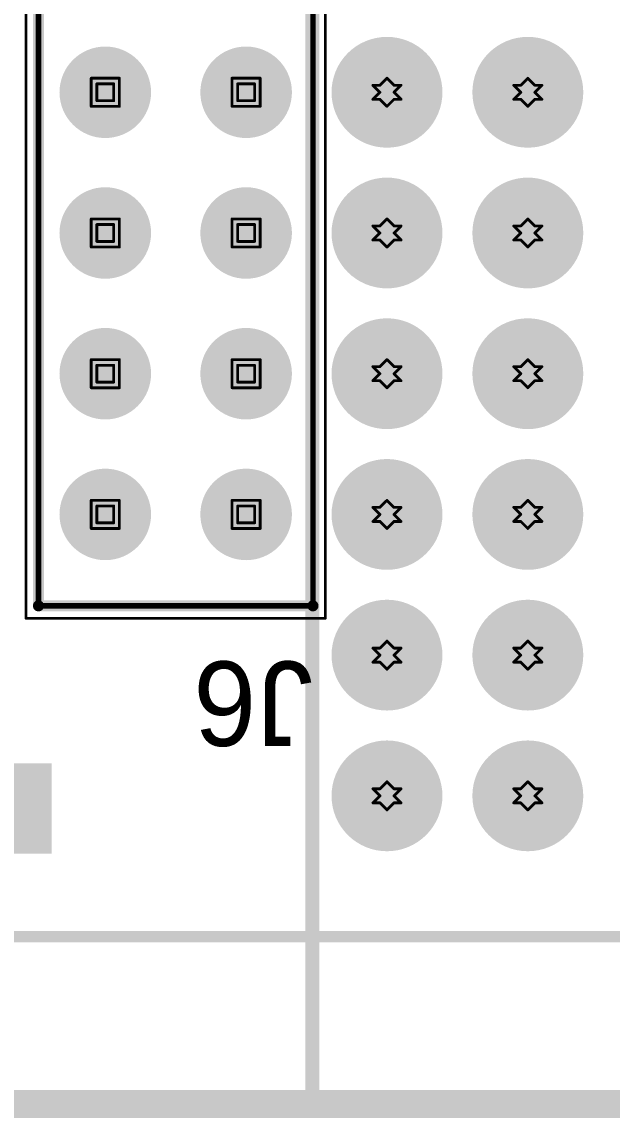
# Model space of a CAD drawing. Header units: millimetres. Extents: x 3.26 to 13.14, y 5.38 to 10.83.
# Drawn here: x 7.741 to 8.16, y 5.99 to 6.769 of the extents above; entities that cross this region are included whole.
import ezdxf

# ---------------------------------------------------------------- set-up
doc = ezdxf.new("R2010")
doc.units = ezdxf.units.MM
doc.header["$MEASUREMENT"] = 0
for name, color, linetype in [('BottomLayer', 5, 'Continuous'), ('BottomSolder', 6, 'Continuous'), ('DrillDrawing', 1, 'Continuous'), ('KeepOutLayer', 6, 'Continuous'), ('Mechanical1', 6, 'Continuous'), ('Mechanical13', 56, 'Continuous'), ('Mechanical15', 56, 'Continuous'), ('MultiLayer', 9, 'Continuous'), ('PadHoleLayer', 156, 'Continuous'), ('TopLayer', 1, 'Continuous'), ('TopOverlay', 2, 'Continuous'), ('TopPaste', 8, 'Continuous'), ('TopSolder', 216, 'Continuous'), ('ViaHoleLayer', 16, 'Continuous')]:
    doc.layers.add(name, color=color, linetype=linetype)

# ---------------------------------------------------------------- blocks, each defined once
blk = doc.blocks.new('SMTC_SSQ_126_22_X_D_47')
at = {"layer": 'BottomLayer', "const_width": 0.03051}
for points in [[(2.18474, 0, 1), (2.21526, 0, 1)], [(2.28474, 0, 1), (2.31526, 0, 1)], [(2.38474, 0, 1), (2.41526, 0, 1)], [(2.48474, 0, 1), (2.51526, 0, 1)], [(2.18474, -0.1, 1), (2.21526, -0.1, 1)], [(2.28474, -0.1, 1), (2.31526, -0.1, 1)], [(2.38474, -0.1, 1), (2.41526, -0.1, 1)], [(2.48474, -0.1, 1), (2.51526, -0.1, 1)]]:
    blk.add_lwpolyline(points, format="xyb", close=True, dxfattribs=at)
at = {"layer": 'BottomSolder', "const_width": 0.03251}
for points in [[(2.18374, 0, 1), (2.21626, 0, 1)], [(2.28374, 0, 1), (2.31626, 0, 1)], [(2.38374, 0, 1), (2.41626, 0, 1)], [(2.48374, 0, 1), (2.51626, 0, 1)], [(2.18374, -0.1, 1), (2.21626, -0.1, 1)], [(2.28374, -0.1, 1), (2.31626, -0.1, 1)], [(2.38374, -0.1, 1), (2.41626, -0.1, 1)], [(2.48374, -0.1, 1), (2.51626, -0.1, 1)]]:
    blk.add_lwpolyline(points, format="xyb", close=True, dxfattribs=at)
at = {"layer": 'Mechanical13', "const_width": 0.00394}
for points in [[(2.56496, 0.04744), (-0.06496, 0.04744)], [(2.56496, -0.14744), (2.56496, 0.04744)], [(2.56496, -0.14744), (-0.06496, -0.14744)]]:
    blk.add_lwpolyline(points, dxfattribs=at)
at = {"layer": 'Mechanical13', "const_width": 0.00197}
for points in [[(2.56398, 0.04744, 1), (2.56594, 0.04744, 1)], [(2.56398, 0.04744, 1), (2.56594, 0.04744, 1)], [(2.56398, -0.14744, 1), (2.56594, -0.14744, 1)], [(2.56398, -0.14744, 1), (2.56594, -0.14744, 1)]]:
    blk.add_lwpolyline(points, format="xyb", close=True, dxfattribs=at)
at = {"layer": 'Mechanical15', "const_width": 0.00197}
for points in [[(2.57382, 0.0563), (-0.07382, 0.0563)], [(2.57382, -0.1563), (2.57382, 0.0563)], [(2.57382, -0.1563), (-0.07382, -0.1563)]]:
    blk.add_lwpolyline(points, dxfattribs=at)
at = {"layer": 'Mechanical15', "const_width": 0.000984}
for points in [[(2.57333, 0.0563, 1), (2.57431, 0.0563, 1)], [(2.57333, 0.0563, 1), (2.57431, 0.0563, 1)], [(2.57333, -0.1563, 1), (2.57431, -0.1563, 1)], [(2.57333, -0.1563, 1), (2.57431, -0.1563, 1)]]:
    blk.add_lwpolyline(points, format="xyb", close=True, dxfattribs=at)
at = {"layer": 'MultiLayer', "const_width": 0.03051}
for points in [[(2.18474, 0, 1), (2.21526, 0, 1)], [(2.28474, 0, 1), (2.31526, 0, 1)], [(2.38474, 0, 1), (2.41526, 0, 1)], [(2.48474, 0, 1), (2.51526, 0, 1)], [(2.18474, -0.1, 1), (2.21526, -0.1, 1)], [(2.28474, -0.1, 1), (2.31526, -0.1, 1)], [(2.38474, -0.1, 1), (2.41526, -0.1, 1)], [(2.48474, -0.1, 1), (2.51526, -0.1, 1)]]:
    blk.add_lwpolyline(points, format="xyb", close=True, dxfattribs=at)
at = {"layer": 'PadHoleLayer', "const_width": 0.02008}
for points in [[(2.18996, 0, 1), (2.21004, 0, 1)], [(2.28996, 0, 1), (2.31004, 0, 1)], [(2.38996, 0, 1), (2.41004, 0, 1)], [(2.48996, 0, 1), (2.51004, 0, 1)], [(2.18996, -0.1, 1), (2.21004, -0.1, 1)], [(2.28996, -0.1, 1), (2.31004, -0.1, 1)], [(2.38996, -0.1, 1), (2.41004, -0.1, 1)], [(2.48996, -0.1, 1), (2.51004, -0.1, 1)]]:
    blk.add_lwpolyline(points, format="xyb", close=True, dxfattribs=at)
at = {"layer": 'TopLayer', "const_width": 0.03051}
for points in [[(2.18474, 0, 1), (2.21526, 0, 1)], [(2.28474, 0, 1), (2.31526, 0, 1)], [(2.38474, 0, 1), (2.41526, 0, 1)], [(2.48474, 0, 1), (2.51526, 0, 1)], [(2.18474, -0.1, 1), (2.21526, -0.1, 1)], [(2.28474, -0.1, 1), (2.31526, -0.1, 1)], [(2.38474, -0.1, 1), (2.41526, -0.1, 1)], [(2.48474, -0.1, 1), (2.51526, -0.1, 1)]]:
    blk.add_lwpolyline(points, format="xyb", close=True, dxfattribs=at)
at = {"layer": 'TopOverlay', "const_width": 0.00787}
for points in [[(2.56496, 0.04744), (-0.06496, 0.04744)], [(2.56496, -0.14744), (2.56496, 0.04744)], [(2.56496, -0.14744), (-0.06496, -0.14744)]]:
    blk.add_lwpolyline(points, dxfattribs=at)
at = {"layer": 'TopOverlay', "const_width": 0.00394}
for points in [[(2.56299, 0.04744, 1), (2.56693, 0.04744, 1)], [(2.56299, 0.04744, 1), (2.56693, 0.04744, 1)], [(2.56299, -0.14744, 1), (2.56693, -0.14744, 1)], [(2.56299, -0.14744, 1), (2.56693, -0.14744, 1)]]:
    blk.add_lwpolyline(points, format="xyb", close=True, dxfattribs=at)
at = {"layer": 'TopSolder', "const_width": 0.03251}
for points in [[(2.18374, 0, 1), (2.21626, 0, 1)], [(2.28374, 0, 1), (2.31626, 0, 1)], [(2.38374, 0, 1), (2.41626, 0, 1)], [(2.48374, 0, 1), (2.51626, 0, 1)], [(2.18374, -0.1, 1), (2.21626, -0.1, 1)], [(2.28374, -0.1, 1), (2.31626, -0.1, 1)], [(2.38374, -0.1, 1), (2.41626, -0.1, 1)], [(2.48374, -0.1, 1), (2.51626, -0.1, 1)]]:
    blk.add_lwpolyline(points, format="xyb", close=True, dxfattribs=at)
blk = doc.blocks.new('SMDJ______49')
at = {"layer": 'PadHoleLayer'}
blk.add_lwpolyline([(0.07, 0), (0.07, 0), (0.07, 0), (0.07, 0)], close=True, dxfattribs=at)
at = {"layer": 'TopLayer'}
for points in [[(-0.03, -0.03), (0.03, -0.03), (-0.03, 0.03), (0.03, 0.03)], [(0.04, -0.03), (0.1, -0.03), (0.04, 0.03), (0.1, 0.03)]]:
    blk.add_solid(points, dxfattribs=at)
at = {"layer": 'TopPaste'}
for points in [[(-0.03, -0.03), (0.03, -0.03), (-0.03, 0.03), (0.03, 0.03)], [(0.04, -0.03), (0.1, -0.03), (0.04, 0.03), (0.1, 0.03)]]:
    blk.add_solid(points, dxfattribs=at)
at = {"layer": 'TopSolder'}
for points in [[(-0.032, -0.032), (0.032, -0.032), (-0.032, 0.032), (0.032, 0.032)], [(0.038, -0.032), (0.102, -0.032), (0.038, 0.032), (0.102, 0.032)], [(0.03, -0.025), (0.04, -0.025), (0.03, 0.025), (0.04, 0.025)]]:
    blk.add_solid(points, dxfattribs=at)

msp = doc.modelspace()

# ---------------------------------------------------------------- linework, layer by layer
at = {"layer": 'BottomLayer', "const_width": 0.03937}
for points in [[(7.98032, 6.719, 1), (8.01969, 6.719, 1)], [(8.08032, 6.719, 1), (8.11969, 6.719, 1)], [(7.98032, 6.619, 1), (8.01969, 6.619, 1)], [(8.08032, 6.619, 1), (8.11969, 6.619, 1)], [(7.98032, 6.519, 1), (8.01969, 6.519, 1)], [(8.08032, 6.519, 1), (8.11969, 6.519, 1)], [(7.98032, 6.419, 1), (8.01969, 6.419, 1)], [(8.08032, 6.419, 1), (8.11969, 6.419, 1)], [(7.98032, 6.319, 1), (8.01969, 6.319, 1)], [(8.08032, 6.319, 1), (8.11969, 6.319, 1)], [(7.98032, 6.219, 1), (8.01969, 6.219, 1)], [(8.08032, 6.219, 1), (8.11969, 6.219, 1)]]:
    msp.add_lwpolyline(points, format="xyb", close=True, dxfattribs=at)
at = {"layer": 'BottomSolder', "const_width": 0.03937}
for points in [[(7.98032, 6.719, 1), (8.01969, 6.719, 1)], [(8.08032, 6.719, 1), (8.11969, 6.719, 1)], [(7.98032, 6.619, 1), (8.01969, 6.619, 1)], [(8.08032, 6.619, 1), (8.11969, 6.619, 1)], [(7.98032, 6.519, 1), (8.01969, 6.519, 1)], [(8.08032, 6.519, 1), (8.11969, 6.519, 1)], [(7.98032, 6.419, 1), (8.01969, 6.419, 1)], [(8.08032, 6.419, 1), (8.11969, 6.419, 1)], [(7.98032, 6.319, 1), (8.01969, 6.319, 1)], [(8.08032, 6.319, 1), (8.11969, 6.319, 1)], [(7.98032, 6.219, 1), (8.01969, 6.219, 1)], [(8.08032, 6.219, 1), (8.11969, 6.219, 1)]]:
    msp.add_lwpolyline(points, format="xyb", close=True, dxfattribs=at)
at = {"layer": 'DrillDrawing', "const_width": 0.002}
for points in [[(7.79, 6.729), (7.81, 6.729)], [(7.79, 6.709), (7.79, 6.729)], [(7.794, 6.725), (7.806, 6.725)], [(7.794, 6.713), (7.794, 6.725)], [(7.806, 6.713), (7.806, 6.725)], [(7.81, 6.709), (7.81, 6.729)], [(7.89, 6.729), (7.91, 6.729)], [(7.89, 6.709), (7.89, 6.729)], [(7.894, 6.725), (7.906, 6.725)], [(7.894, 6.713), (7.894, 6.725)], [(7.906, 6.713), (7.906, 6.725)], [(7.91, 6.709), (7.91, 6.729)], [(7.99, 6.724), (7.995, 6.719)], [(7.99, 6.724), (7.995, 6.724)], [(7.995, 6.724), (8, 6.729)], [(8, 6.729), (8.005, 6.724)], [(8.005, 6.724), (8.01, 6.724)], [(8.005, 6.719), (8.01, 6.724)], [(8.09, 6.724), (8.095, 6.719)], [(8.09, 6.724), (8.095, 6.724)], [(8.095, 6.724), (8.1, 6.729)], [(8.1, 6.729), (8.105, 6.724)], [(8.105, 6.724), (8.11, 6.724)], [(8.105, 6.719), (8.11, 6.724)], [(7.99, 6.714), (7.995, 6.719)], [(7.99, 6.714), (7.995, 6.714)], [(7.995, 6.714), (8, 6.709)], [(8, 6.709), (8.005, 6.714)], [(8.005, 6.719), (8.01, 6.714)], [(8.005, 6.714), (8.01, 6.714)], [(8.09, 6.714), (8.095, 6.719)], [(8.09, 6.714), (8.095, 6.714)], [(8.095, 6.714), (8.1, 6.709)], [(8.1, 6.709), (8.105, 6.714)], [(8.105, 6.719), (8.11, 6.714)], [(8.105, 6.714), (8.11, 6.714)], [(7.79, 6.709), (7.81, 6.709)], [(7.794, 6.713), (7.806, 6.713)], [(7.89, 6.709), (7.91, 6.709)], [(7.894, 6.713), (7.906, 6.713)], [(7.79, 6.629), (7.81, 6.629)], [(7.79, 6.609), (7.79, 6.629)], [(7.81, 6.609), (7.81, 6.629)], [(7.89, 6.629), (7.91, 6.629)], [(7.89, 6.609), (7.89, 6.629)], [(7.91, 6.609), (7.91, 6.629)], [(7.995, 6.624), (8, 6.629)], [(8, 6.629), (8.005, 6.624)], [(8.095, 6.624), (8.1, 6.629)], [(8.1, 6.629), (8.105, 6.624)], [(7.794, 6.625), (7.806, 6.625)], [(7.794, 6.613), (7.794, 6.625)], [(7.806, 6.613), (7.806, 6.625)], [(7.894, 6.625), (7.906, 6.625)], [(7.894, 6.613), (7.894, 6.625)], [(7.906, 6.613), (7.906, 6.625)], [(7.99, 6.624), (7.995, 6.619)], [(7.99, 6.624), (7.995, 6.624)], [(8.005, 6.624), (8.01, 6.624)], [(8.005, 6.619), (8.01, 6.624)], [(8.09, 6.624), (8.095, 6.619)], [(8.09, 6.624), (8.095, 6.624)], [(8.105, 6.624), (8.11, 6.624)], [(8.105, 6.619), (8.11, 6.624)], [(7.794, 6.613), (7.806, 6.613)], [(7.894, 6.613), (7.906, 6.613)], [(7.99, 6.614), (7.995, 6.619)], [(7.99, 6.614), (7.995, 6.614)], [(7.995, 6.614), (8, 6.609)], [(8, 6.609), (8.005, 6.614)], [(8.005, 6.619), (8.01, 6.614)], [(8.005, 6.614), (8.01, 6.614)], [(8.09, 6.614), (8.095, 6.619)], [(8.09, 6.614), (8.095, 6.614)], [(8.095, 6.614), (8.1, 6.609)], [(8.1, 6.609), (8.105, 6.614)], [(8.105, 6.619), (8.11, 6.614)], [(8.105, 6.614), (8.11, 6.614)], [(7.79, 6.609), (7.81, 6.609)], [(7.89, 6.609), (7.91, 6.609)], [(7.79, 6.529), (7.81, 6.529)], [(7.79, 6.509), (7.79, 6.529)], [(7.81, 6.509), (7.81, 6.529)], [(7.89, 6.529), (7.91, 6.529)], [(7.89, 6.509), (7.89, 6.529)], [(7.91, 6.509), (7.91, 6.529)], [(7.995, 6.524), (8, 6.529)], [(8, 6.529), (8.005, 6.524)], [(8.095, 6.524), (8.1, 6.529)], [(8.1, 6.529), (8.105, 6.524)], [(7.794, 6.525), (7.806, 6.525)], [(7.794, 6.513), (7.794, 6.525)], [(7.806, 6.513), (7.806, 6.525)], [(7.894, 6.525), (7.906, 6.525)], [(7.894, 6.513), (7.894, 6.525)], [(7.906, 6.513), (7.906, 6.525)], [(7.99, 6.524), (7.995, 6.519)], [(7.99, 6.524), (7.995, 6.524)], [(8.005, 6.524), (8.01, 6.524)], [(8.005, 6.519), (8.01, 6.524)], [(8.09, 6.524), (8.095, 6.519)], [(8.09, 6.524), (8.095, 6.524)], [(8.105, 6.524), (8.11, 6.524)], [(8.105, 6.519), (8.11, 6.524)], [(7.794, 6.513), (7.806, 6.513)], [(7.894, 6.513), (7.906, 6.513)], [(7.99, 6.514), (7.995, 6.519)], [(7.99, 6.514), (7.995, 6.514)], [(7.995, 6.514), (8, 6.509)], [(8, 6.509), (8.005, 6.514)], [(8.005, 6.519), (8.01, 6.514)], [(8.005, 6.514), (8.01, 6.514)], [(8.09, 6.514), (8.095, 6.519)], [(8.09, 6.514), (8.095, 6.514)], [(8.095, 6.514), (8.1, 6.509)], [(8.1, 6.509), (8.105, 6.514)], [(8.105, 6.519), (8.11, 6.514)], [(8.105, 6.514), (8.11, 6.514)], [(7.79, 6.509), (7.81, 6.509)], [(7.89, 6.509), (7.91, 6.509)], [(7.79, 6.429), (7.81, 6.429)], [(7.79, 6.409), (7.79, 6.429)], [(7.81, 6.409), (7.81, 6.429)], [(7.89, 6.429), (7.91, 6.429)], [(7.89, 6.409), (7.89, 6.429)], [(7.91, 6.409), (7.91, 6.429)], [(7.995, 6.424), (8, 6.429)], [(8, 6.429), (8.005, 6.424)], [(8.095, 6.424), (8.1, 6.429)], [(8.1, 6.429), (8.105, 6.424)], [(7.794, 6.425), (7.806, 6.425)], [(7.794, 6.413), (7.794, 6.425)], [(7.806, 6.413), (7.806, 6.425)], [(7.894, 6.425), (7.906, 6.425)], [(7.894, 6.413), (7.894, 6.425)], [(7.906, 6.413), (7.906, 6.425)], [(7.99, 6.424), (7.995, 6.419)], [(7.99, 6.424), (7.995, 6.424)], [(7.99, 6.414), (7.995, 6.419)], [(8.005, 6.424), (8.01, 6.424)], [(8.005, 6.419), (8.01, 6.424)], [(8.005, 6.419), (8.01, 6.414)], [(8.09, 6.424), (8.095, 6.419)], [(8.09, 6.424), (8.095, 6.424)], [(8.09, 6.414), (8.095, 6.419)], [(8.105, 6.424), (8.11, 6.424)], [(8.105, 6.419), (8.11, 6.424)], [(8.105, 6.419), (8.11, 6.414)], [(7.794, 6.413), (7.806, 6.413)], [(7.894, 6.413), (7.906, 6.413)], [(7.99, 6.414), (7.995, 6.414)], [(7.995, 6.414), (8, 6.409)], [(8, 6.409), (8.005, 6.414)], [(8.005, 6.414), (8.01, 6.414)], [(8.09, 6.414), (8.095, 6.414)], [(8.095, 6.414), (8.1, 6.409)], [(8.1, 6.409), (8.105, 6.414)], [(8.105, 6.414), (8.11, 6.414)], [(7.79, 6.409), (7.81, 6.409)], [(7.89, 6.409), (7.91, 6.409)], [(7.995, 6.324), (8, 6.329)], [(8, 6.329), (8.005, 6.324)], [(8.095, 6.324), (8.1, 6.329)], [(8.1, 6.329), (8.105, 6.324)], [(7.99, 6.324), (7.995, 6.319)], [(7.99, 6.324), (7.995, 6.324)], [(7.99, 6.314), (7.995, 6.319)], [(8.005, 6.324), (8.01, 6.324)], [(8.005, 6.319), (8.01, 6.324)], [(8.005, 6.319), (8.01, 6.314)], [(8.09, 6.324), (8.095, 6.319)], [(8.09, 6.324), (8.095, 6.324)], [(8.09, 6.314), (8.095, 6.319)], [(8.105, 6.324), (8.11, 6.324)], [(8.105, 6.319), (8.11, 6.324)], [(8.105, 6.319), (8.11, 6.314)], [(7.99, 6.314), (7.995, 6.314)], [(7.995, 6.314), (8, 6.309)], [(8, 6.309), (8.005, 6.314)], [(8.005, 6.314), (8.01, 6.314)], [(8.09, 6.314), (8.095, 6.314)], [(8.095, 6.314), (8.1, 6.309)], [(8.1, 6.309), (8.105, 6.314)], [(8.105, 6.314), (8.11, 6.314)], [(7.99, 6.224), (7.995, 6.219)], [(7.99, 6.224), (7.995, 6.224)], [(7.995, 6.224), (8, 6.229)], [(8, 6.229), (8.005, 6.224)], [(8.005, 6.224), (8.01, 6.224)], [(8.005, 6.219), (8.01, 6.224)], [(8.09, 6.224), (8.095, 6.219)], [(8.09, 6.224), (8.095, 6.224)], [(8.095, 6.224), (8.1, 6.229)], [(8.1, 6.229), (8.105, 6.224)], [(8.105, 6.224), (8.11, 6.224)], [(8.105, 6.219), (8.11, 6.224)], [(7.99, 6.214), (7.995, 6.219)], [(8.005, 6.219), (8.01, 6.214)], [(8.09, 6.214), (8.095, 6.219)], [(8.105, 6.219), (8.11, 6.214)], [(7.99, 6.214), (7.995, 6.214)], [(7.995, 6.214), (8, 6.209)], [(8, 6.209), (8.005, 6.214)], [(8.005, 6.214), (8.01, 6.214)], [(8.09, 6.214), (8.095, 6.214)], [(8.095, 6.214), (8.1, 6.209)], [(8.1, 6.209), (8.105, 6.214)], [(8.105, 6.214), (8.11, 6.214)]]:
    msp.add_lwpolyline(points, dxfattribs=at)
at = {"layer": 'DrillDrawing', "const_width": 0.001}
for points in [[(7.7895, 6.729, 1), (7.7905, 6.729, 1)], [(7.7895, 6.729, 1), (7.7905, 6.729, 1)], [(7.7935, 6.725, 1), (7.7945, 6.725, 1)], [(7.7935, 6.725, 1), (7.7945, 6.725, 1)], [(7.8055, 6.725, 1), (7.8065, 6.725, 1)], [(7.8055, 6.725, 1), (7.8065, 6.725, 1)], [(7.8095, 6.729, 1), (7.8105, 6.729, 1)], [(7.8095, 6.729, 1), (7.8105, 6.729, 1)], [(7.8895, 6.729, 1), (7.8905, 6.729, 1)], [(7.8895, 6.729, 1), (7.8905, 6.729, 1)], [(7.8935, 6.725, 1), (7.8945, 6.725, 1)], [(7.8935, 6.725, 1), (7.8945, 6.725, 1)], [(7.9055, 6.725, 1), (7.9065, 6.725, 1)], [(7.9055, 6.725, 1), (7.9065, 6.725, 1)], [(7.9095, 6.729, 1), (7.9105, 6.729, 1)], [(7.9095, 6.729, 1), (7.9105, 6.729, 1)], [(7.9895, 6.724, 1), (7.9905, 6.724, 1)], [(7.9895, 6.724, 1), (7.9905, 6.724, 1)], [(7.9945, 6.724, 1), (7.9955, 6.724, 1)], [(7.9945, 6.724, 1), (7.9955, 6.724, 1)], [(7.9995, 6.729, 1), (8.0005, 6.729, 1)], [(7.9995, 6.729, 1), (8.0005, 6.729, 1)], [(8.0045, 6.724, 1), (8.0055, 6.724, 1)], [(8.0045, 6.724, 1), (8.0055, 6.724, 1)], [(8.0095, 6.724, 1), (8.0105, 6.724, 1)], [(8.0095, 6.724, 1), (8.0105, 6.724, 1)], [(8.0895, 6.724, 1), (8.0905, 6.724, 1)], [(8.0895, 6.724, 1), (8.0905, 6.724, 1)], [(8.0945, 6.724, 1), (8.0955, 6.724, 1)], [(8.0945, 6.724, 1), (8.0955, 6.724, 1)], [(8.0995, 6.729, 1), (8.1005, 6.729, 1)], [(8.0995, 6.729, 1), (8.1005, 6.729, 1)], [(8.1045, 6.724, 1), (8.1055, 6.724, 1)], [(8.1045, 6.724, 1), (8.1055, 6.724, 1)], [(8.1095, 6.724, 1), (8.1105, 6.724, 1)], [(8.1095, 6.724, 1), (8.1105, 6.724, 1)], [(7.9895, 6.714, 1), (7.9905, 6.714, 1)], [(7.9895, 6.714, 1), (7.9905, 6.714, 1)], [(7.9945, 6.719, 1), (7.9955, 6.719, 1)], [(7.9945, 6.719, 1), (7.9955, 6.719, 1)], [(7.9945, 6.714, 1), (7.9955, 6.714, 1)], [(7.9945, 6.714, 1), (7.9955, 6.714, 1)], [(8.0045, 6.719, 1), (8.0055, 6.719, 1)], [(8.0045, 6.719, 1), (8.0055, 6.719, 1)], [(8.0045, 6.714, 1), (8.0055, 6.714, 1)], [(8.0045, 6.714, 1), (8.0055, 6.714, 1)], [(8.0095, 6.714, 1), (8.0105, 6.714, 1)], [(8.0095, 6.714, 1), (8.0105, 6.714, 1)], [(8.0895, 6.714, 1), (8.0905, 6.714, 1)], [(8.0895, 6.714, 1), (8.0905, 6.714, 1)], [(8.0945, 6.719, 1), (8.0955, 6.719, 1)], [(8.0945, 6.719, 1), (8.0955, 6.719, 1)], [(8.0945, 6.714, 1), (8.0955, 6.714, 1)], [(8.0945, 6.714, 1), (8.0955, 6.714, 1)], [(8.1045, 6.719, 1), (8.1055, 6.719, 1)], [(8.1045, 6.719, 1), (8.1055, 6.719, 1)], [(8.1045, 6.714, 1), (8.1055, 6.714, 1)], [(8.1045, 6.714, 1), (8.1055, 6.714, 1)], [(8.1095, 6.714, 1), (8.1105, 6.714, 1)], [(8.1095, 6.714, 1), (8.1105, 6.714, 1)], [(7.7895, 6.709, 1), (7.7905, 6.709, 1)], [(7.7895, 6.709, 1), (7.7905, 6.709, 1)], [(7.7935, 6.713, 1), (7.7945, 6.713, 1)], [(7.7935, 6.713, 1), (7.7945, 6.713, 1)], [(7.8055, 6.713, 1), (7.8065, 6.713, 1)], [(7.8055, 6.713, 1), (7.8065, 6.713, 1)], [(7.8095, 6.709, 1), (7.8105, 6.709, 1)], [(7.8095, 6.709, 1), (7.8105, 6.709, 1)], [(7.8895, 6.709, 1), (7.8905, 6.709, 1)], [(7.8895, 6.709, 1), (7.8905, 6.709, 1)], [(7.8935, 6.713, 1), (7.8945, 6.713, 1)], [(7.8935, 6.713, 1), (7.8945, 6.713, 1)], [(7.9055, 6.713, 1), (7.9065, 6.713, 1)], [(7.9055, 6.713, 1), (7.9065, 6.713, 1)], [(7.9095, 6.709, 1), (7.9105, 6.709, 1)], [(7.9095, 6.709, 1), (7.9105, 6.709, 1)], [(7.9995, 6.709, 1), (8.0005, 6.709, 1)], [(7.9995, 6.709, 1), (8.0005, 6.709, 1)], [(8.0995, 6.709, 1), (8.1005, 6.709, 1)], [(8.0995, 6.709, 1), (8.1005, 6.709, 1)], [(7.7895, 6.629, 1), (7.7905, 6.629, 1)], [(7.7895, 6.629, 1), (7.7905, 6.629, 1)], [(7.8095, 6.629, 1), (7.8105, 6.629, 1)], [(7.8095, 6.629, 1), (7.8105, 6.629, 1)], [(7.8895, 6.629, 1), (7.8905, 6.629, 1)], [(7.8895, 6.629, 1), (7.8905, 6.629, 1)], [(7.9095, 6.629, 1), (7.9105, 6.629, 1)], [(7.9095, 6.629, 1), (7.9105, 6.629, 1)], [(7.9995, 6.629, 1), (8.0005, 6.629, 1)], [(7.9995, 6.629, 1), (8.0005, 6.629, 1)], [(8.0995, 6.629, 1), (8.1005, 6.629, 1)], [(8.0995, 6.629, 1), (8.1005, 6.629, 1)], [(7.7935, 6.625, 1), (7.7945, 6.625, 1)], [(7.7935, 6.625, 1), (7.7945, 6.625, 1)], [(7.8055, 6.625, 1), (7.8065, 6.625, 1)], [(7.8055, 6.625, 1), (7.8065, 6.625, 1)], [(7.8935, 6.625, 1), (7.8945, 6.625, 1)], [(7.8935, 6.625, 1), (7.8945, 6.625, 1)], [(7.9055, 6.625, 1), (7.9065, 6.625, 1)], [(7.9055, 6.625, 1), (7.9065, 6.625, 1)], [(7.9895, 6.624, 1), (7.9905, 6.624, 1)], [(7.9895, 6.624, 1), (7.9905, 6.624, 1)], [(7.9945, 6.624, 1), (7.9955, 6.624, 1)], [(7.9945, 6.624, 1), (7.9955, 6.624, 1)], [(8.0045, 6.624, 1), (8.0055, 6.624, 1)], [(8.0045, 6.624, 1), (8.0055, 6.624, 1)], [(8.0095, 6.624, 1), (8.0105, 6.624, 1)], [(8.0095, 6.624, 1), (8.0105, 6.624, 1)], [(8.0895, 6.624, 1), (8.0905, 6.624, 1)], [(8.0895, 6.624, 1), (8.0905, 6.624, 1)], [(8.0945, 6.624, 1), (8.0955, 6.624, 1)], [(8.0945, 6.624, 1), (8.0955, 6.624, 1)], [(8.1045, 6.624, 1), (8.1055, 6.624, 1)], [(8.1045, 6.624, 1), (8.1055, 6.624, 1)], [(8.1095, 6.624, 1), (8.1105, 6.624, 1)], [(8.1095, 6.624, 1), (8.1105, 6.624, 1)], [(7.7935, 6.613, 1), (7.7945, 6.613, 1)], [(7.7935, 6.613, 1), (7.7945, 6.613, 1)], [(7.8055, 6.613, 1), (7.8065, 6.613, 1)], [(7.8055, 6.613, 1), (7.8065, 6.613, 1)], [(7.8935, 6.613, 1), (7.8945, 6.613, 1)], [(7.8935, 6.613, 1), (7.8945, 6.613, 1)], [(7.9055, 6.613, 1), (7.9065, 6.613, 1)], [(7.9055, 6.613, 1), (7.9065, 6.613, 1)], [(7.9895, 6.614, 1), (7.9905, 6.614, 1)], [(7.9895, 6.614, 1), (7.9905, 6.614, 1)], [(7.9945, 6.619, 1), (7.9955, 6.619, 1)], [(7.9945, 6.619, 1), (7.9955, 6.619, 1)], [(7.9945, 6.614, 1), (7.9955, 6.614, 1)], [(7.9945, 6.614, 1), (7.9955, 6.614, 1)], [(8.0045, 6.619, 1), (8.0055, 6.619, 1)], [(8.0045, 6.619, 1), (8.0055, 6.619, 1)], [(8.0045, 6.614, 1), (8.0055, 6.614, 1)], [(8.0045, 6.614, 1), (8.0055, 6.614, 1)], [(8.0095, 6.614, 1), (8.0105, 6.614, 1)], [(8.0095, 6.614, 1), (8.0105, 6.614, 1)], [(8.0895, 6.614, 1), (8.0905, 6.614, 1)], [(8.0895, 6.614, 1), (8.0905, 6.614, 1)], [(8.0945, 6.619, 1), (8.0955, 6.619, 1)], [(8.0945, 6.619, 1), (8.0955, 6.619, 1)], [(8.0945, 6.614, 1), (8.0955, 6.614, 1)], [(8.0945, 6.614, 1), (8.0955, 6.614, 1)], [(8.1045, 6.619, 1), (8.1055, 6.619, 1)], [(8.1045, 6.619, 1), (8.1055, 6.619, 1)], [(8.1045, 6.614, 1), (8.1055, 6.614, 1)], [(8.1045, 6.614, 1), (8.1055, 6.614, 1)], [(8.1095, 6.614, 1), (8.1105, 6.614, 1)], [(8.1095, 6.614, 1), (8.1105, 6.614, 1)], [(7.7895, 6.609, 1), (7.7905, 6.609, 1)], [(7.7895, 6.609, 1), (7.7905, 6.609, 1)], [(7.8095, 6.609, 1), (7.8105, 6.609, 1)], [(7.8095, 6.609, 1), (7.8105, 6.609, 1)], [(7.8895, 6.609, 1), (7.8905, 6.609, 1)], [(7.8895, 6.609, 1), (7.8905, 6.609, 1)], [(7.9095, 6.609, 1), (7.9105, 6.609, 1)], [(7.9095, 6.609, 1), (7.9105, 6.609, 1)], [(7.9995, 6.609, 1), (8.0005, 6.609, 1)], [(7.9995, 6.609, 1), (8.0005, 6.609, 1)], [(8.0995, 6.609, 1), (8.1005, 6.609, 1)], [(8.0995, 6.609, 1), (8.1005, 6.609, 1)], [(7.7895, 6.529, 1), (7.7905, 6.529, 1)], [(7.7895, 6.529, 1), (7.7905, 6.529, 1)], [(7.8095, 6.529, 1), (7.8105, 6.529, 1)], [(7.8095, 6.529, 1), (7.8105, 6.529, 1)], [(7.8895, 6.529, 1), (7.8905, 6.529, 1)], [(7.8895, 6.529, 1), (7.8905, 6.529, 1)], [(7.9095, 6.529, 1), (7.9105, 6.529, 1)], [(7.9095, 6.529, 1), (7.9105, 6.529, 1)], [(7.9995, 6.529, 1), (8.0005, 6.529, 1)], [(7.9995, 6.529, 1), (8.0005, 6.529, 1)], [(8.0995, 6.529, 1), (8.1005, 6.529, 1)], [(8.0995, 6.529, 1), (8.1005, 6.529, 1)], [(7.7935, 6.525, 1), (7.7945, 6.525, 1)], [(7.7935, 6.525, 1), (7.7945, 6.525, 1)], [(7.8055, 6.525, 1), (7.8065, 6.525, 1)], [(7.8055, 6.525, 1), (7.8065, 6.525, 1)], [(7.8935, 6.525, 1), (7.8945, 6.525, 1)], [(7.8935, 6.525, 1), (7.8945, 6.525, 1)], [(7.9055, 6.525, 1), (7.9065, 6.525, 1)], [(7.9055, 6.525, 1), (7.9065, 6.525, 1)], [(7.9895, 6.524, 1), (7.9905, 6.524, 1)], [(7.9895, 6.524, 1), (7.9905, 6.524, 1)], [(7.9945, 6.524, 1), (7.9955, 6.524, 1)], [(7.9945, 6.524, 1), (7.9955, 6.524, 1)], [(8.0045, 6.524, 1), (8.0055, 6.524, 1)], [(8.0045, 6.524, 1), (8.0055, 6.524, 1)], [(8.0095, 6.524, 1), (8.0105, 6.524, 1)], [(8.0095, 6.524, 1), (8.0105, 6.524, 1)], [(8.0895, 6.524, 1), (8.0905, 6.524, 1)], [(8.0895, 6.524, 1), (8.0905, 6.524, 1)], [(8.0945, 6.524, 1), (8.0955, 6.524, 1)], [(8.0945, 6.524, 1), (8.0955, 6.524, 1)], [(8.1045, 6.524, 1), (8.1055, 6.524, 1)], [(8.1045, 6.524, 1), (8.1055, 6.524, 1)], [(8.1095, 6.524, 1), (8.1105, 6.524, 1)], [(8.1095, 6.524, 1), (8.1105, 6.524, 1)], [(7.7935, 6.513, 1), (7.7945, 6.513, 1)], [(7.7935, 6.513, 1), (7.7945, 6.513, 1)], [(7.8055, 6.513, 1), (7.8065, 6.513, 1)], [(7.8055, 6.513, 1), (7.8065, 6.513, 1)], [(7.8935, 6.513, 1), (7.8945, 6.513, 1)], [(7.8935, 6.513, 1), (7.8945, 6.513, 1)], [(7.9055, 6.513, 1), (7.9065, 6.513, 1)], [(7.9055, 6.513, 1), (7.9065, 6.513, 1)], [(7.9895, 6.514, 1), (7.9905, 6.514, 1)], [(7.9895, 6.514, 1), (7.9905, 6.514, 1)], [(7.9945, 6.519, 1), (7.9955, 6.519, 1)], [(7.9945, 6.519, 1), (7.9955, 6.519, 1)], [(7.9945, 6.514, 1), (7.9955, 6.514, 1)], [(7.9945, 6.514, 1), (7.9955, 6.514, 1)], [(8.0045, 6.519, 1), (8.0055, 6.519, 1)], [(8.0045, 6.519, 1), (8.0055, 6.519, 1)], [(8.0045, 6.514, 1), (8.0055, 6.514, 1)], [(8.0045, 6.514, 1), (8.0055, 6.514, 1)], [(8.0095, 6.514, 1), (8.0105, 6.514, 1)], [(8.0095, 6.514, 1), (8.0105, 6.514, 1)], [(8.0895, 6.514, 1), (8.0905, 6.514, 1)], [(8.0895, 6.514, 1), (8.0905, 6.514, 1)], [(8.0945, 6.519, 1), (8.0955, 6.519, 1)], [(8.0945, 6.519, 1), (8.0955, 6.519, 1)], [(8.0945, 6.514, 1), (8.0955, 6.514, 1)], [(8.0945, 6.514, 1), (8.0955, 6.514, 1)], [(8.1045, 6.519, 1), (8.1055, 6.519, 1)], [(8.1045, 6.519, 1), (8.1055, 6.519, 1)], [(8.1045, 6.514, 1), (8.1055, 6.514, 1)], [(8.1045, 6.514, 1), (8.1055, 6.514, 1)], [(8.1095, 6.514, 1), (8.1105, 6.514, 1)], [(8.1095, 6.514, 1), (8.1105, 6.514, 1)], [(7.7895, 6.509, 1), (7.7905, 6.509, 1)], [(7.7895, 6.509, 1), (7.7905, 6.509, 1)], [(7.8095, 6.509, 1), (7.8105, 6.509, 1)], [(7.8095, 6.509, 1), (7.8105, 6.509, 1)], [(7.8895, 6.509, 1), (7.8905, 6.509, 1)], [(7.8895, 6.509, 1), (7.8905, 6.509, 1)], [(7.9095, 6.509, 1), (7.9105, 6.509, 1)], [(7.9095, 6.509, 1), (7.9105, 6.509, 1)], [(7.9995, 6.509, 1), (8.0005, 6.509, 1)], [(7.9995, 6.509, 1), (8.0005, 6.509, 1)], [(8.0995, 6.509, 1), (8.1005, 6.509, 1)], [(8.0995, 6.509, 1), (8.1005, 6.509, 1)], [(7.7895, 6.429, 1), (7.7905, 6.429, 1)], [(7.7895, 6.429, 1), (7.7905, 6.429, 1)], [(7.8095, 6.429, 1), (7.8105, 6.429, 1)], [(7.8095, 6.429, 1), (7.8105, 6.429, 1)], [(7.8895, 6.429, 1), (7.8905, 6.429, 1)], [(7.8895, 6.429, 1), (7.8905, 6.429, 1)], [(7.9095, 6.429, 1), (7.9105, 6.429, 1)], [(7.9095, 6.429, 1), (7.9105, 6.429, 1)], [(7.9995, 6.429, 1), (8.0005, 6.429, 1)], [(7.9995, 6.429, 1), (8.0005, 6.429, 1)], [(8.0995, 6.429, 1), (8.1005, 6.429, 1)], [(8.0995, 6.429, 1), (8.1005, 6.429, 1)], [(7.7935, 6.425, 1), (7.7945, 6.425, 1)], [(7.7935, 6.425, 1), (7.7945, 6.425, 1)], [(7.8055, 6.425, 1), (7.8065, 6.425, 1)], [(7.8055, 6.425, 1), (7.8065, 6.425, 1)], [(7.8935, 6.425, 1), (7.8945, 6.425, 1)], [(7.8935, 6.425, 1), (7.8945, 6.425, 1)], [(7.9055, 6.425, 1), (7.9065, 6.425, 1)], [(7.9055, 6.425, 1), (7.9065, 6.425, 1)], [(7.9895, 6.424, 1), (7.9905, 6.424, 1)], [(7.9895, 6.424, 1), (7.9905, 6.424, 1)], [(7.9945, 6.424, 1), (7.9955, 6.424, 1)], [(7.9945, 6.424, 1), (7.9955, 6.424, 1)], [(7.9945, 6.419, 1), (7.9955, 6.419, 1)], [(7.9945, 6.419, 1), (7.9955, 6.419, 1)], [(8.0045, 6.424, 1), (8.0055, 6.424, 1)], [(8.0045, 6.424, 1), (8.0055, 6.424, 1)], [(8.0045, 6.419, 1), (8.0055, 6.419, 1)], [(8.0045, 6.419, 1), (8.0055, 6.419, 1)], [(8.0095, 6.424, 1), (8.0105, 6.424, 1)], [(8.0095, 6.424, 1), (8.0105, 6.424, 1)], [(8.0895, 6.424, 1), (8.0905, 6.424, 1)], [(8.0895, 6.424, 1), (8.0905, 6.424, 1)], [(8.0945, 6.424, 1), (8.0955, 6.424, 1)], [(8.0945, 6.424, 1), (8.0955, 6.424, 1)], [(8.0945, 6.419, 1), (8.0955, 6.419, 1)], [(8.0945, 6.419, 1), (8.0955, 6.419, 1)], [(8.1045, 6.424, 1), (8.1055, 6.424, 1)], [(8.1045, 6.424, 1), (8.1055, 6.424, 1)], [(8.1045, 6.419, 1), (8.1055, 6.419, 1)], [(8.1045, 6.419, 1), (8.1055, 6.419, 1)], [(8.1095, 6.424, 1), (8.1105, 6.424, 1)], [(8.1095, 6.424, 1), (8.1105, 6.424, 1)], [(7.7935, 6.413, 1), (7.7945, 6.413, 1)], [(7.7935, 6.413, 1), (7.7945, 6.413, 1)], [(7.8055, 6.413, 1), (7.8065, 6.413, 1)], [(7.8055, 6.413, 1), (7.8065, 6.413, 1)], [(7.8935, 6.413, 1), (7.8945, 6.413, 1)], [(7.8935, 6.413, 1), (7.8945, 6.413, 1)], [(7.9055, 6.413, 1), (7.9065, 6.413, 1)], [(7.9055, 6.413, 1), (7.9065, 6.413, 1)], [(7.9895, 6.414, 1), (7.9905, 6.414, 1)], [(7.9895, 6.414, 1), (7.9905, 6.414, 1)], [(7.9945, 6.414, 1), (7.9955, 6.414, 1)], [(7.9945, 6.414, 1), (7.9955, 6.414, 1)], [(8.0045, 6.414, 1), (8.0055, 6.414, 1)], [(8.0045, 6.414, 1), (8.0055, 6.414, 1)], [(8.0095, 6.414, 1), (8.0105, 6.414, 1)], [(8.0095, 6.414, 1), (8.0105, 6.414, 1)], [(8.0895, 6.414, 1), (8.0905, 6.414, 1)], [(8.0895, 6.414, 1), (8.0905, 6.414, 1)], [(8.0945, 6.414, 1), (8.0955, 6.414, 1)], [(8.0945, 6.414, 1), (8.0955, 6.414, 1)], [(8.1045, 6.414, 1), (8.1055, 6.414, 1)], [(8.1045, 6.414, 1), (8.1055, 6.414, 1)], [(8.1095, 6.414, 1), (8.1105, 6.414, 1)], [(8.1095, 6.414, 1), (8.1105, 6.414, 1)], [(7.7895, 6.409, 1), (7.7905, 6.409, 1)], [(7.7895, 6.409, 1), (7.7905, 6.409, 1)], [(7.8095, 6.409, 1), (7.8105, 6.409, 1)], [(7.8095, 6.409, 1), (7.8105, 6.409, 1)], [(7.8895, 6.409, 1), (7.8905, 6.409, 1)], [(7.8895, 6.409, 1), (7.8905, 6.409, 1)], [(7.9095, 6.409, 1), (7.9105, 6.409, 1)], [(7.9095, 6.409, 1), (7.9105, 6.409, 1)], [(7.9995, 6.409, 1), (8.0005, 6.409, 1)], [(7.9995, 6.409, 1), (8.0005, 6.409, 1)], [(8.0995, 6.409, 1), (8.1005, 6.409, 1)], [(8.0995, 6.409, 1), (8.1005, 6.409, 1)], [(7.9995, 6.329, 1), (8.0005, 6.329, 1)], [(7.9995, 6.329, 1), (8.0005, 6.329, 1)], [(8.0995, 6.329, 1), (8.1005, 6.329, 1)], [(8.0995, 6.329, 1), (8.1005, 6.329, 1)], [(7.9895, 6.324, 1), (7.9905, 6.324, 1)], [(7.9895, 6.324, 1), (7.9905, 6.324, 1)], [(7.9945, 6.324, 1), (7.9955, 6.324, 1)], [(7.9945, 6.324, 1), (7.9955, 6.324, 1)], [(7.9945, 6.319, 1), (7.9955, 6.319, 1)], [(7.9945, 6.319, 1), (7.9955, 6.319, 1)], [(8.0045, 6.324, 1), (8.0055, 6.324, 1)], [(8.0045, 6.324, 1), (8.0055, 6.324, 1)], [(8.0045, 6.319, 1), (8.0055, 6.319, 1)], [(8.0045, 6.319, 1), (8.0055, 6.319, 1)], [(8.0095, 6.324, 1), (8.0105, 6.324, 1)], [(8.0095, 6.324, 1), (8.0105, 6.324, 1)], [(8.0895, 6.324, 1), (8.0905, 6.324, 1)], [(8.0895, 6.324, 1), (8.0905, 6.324, 1)], [(8.0945, 6.324, 1), (8.0955, 6.324, 1)], [(8.0945, 6.324, 1), (8.0955, 6.324, 1)], [(8.0945, 6.319, 1), (8.0955, 6.319, 1)], [(8.0945, 6.319, 1), (8.0955, 6.319, 1)], [(8.1045, 6.324, 1), (8.1055, 6.324, 1)], [(8.1045, 6.324, 1), (8.1055, 6.324, 1)], [(8.1045, 6.319, 1), (8.1055, 6.319, 1)], [(8.1045, 6.319, 1), (8.1055, 6.319, 1)], [(8.1095, 6.324, 1), (8.1105, 6.324, 1)], [(8.1095, 6.324, 1), (8.1105, 6.324, 1)], [(7.9895, 6.314, 1), (7.9905, 6.314, 1)], [(7.9895, 6.314, 1), (7.9905, 6.314, 1)], [(7.9945, 6.314, 1), (7.9955, 6.314, 1)], [(7.9945, 6.314, 1), (7.9955, 6.314, 1)], [(7.9995, 6.309, 1), (8.0005, 6.309, 1)], [(7.9995, 6.309, 1), (8.0005, 6.309, 1)], [(8.0045, 6.314, 1), (8.0055, 6.314, 1)], [(8.0045, 6.314, 1), (8.0055, 6.314, 1)], [(8.0095, 6.314, 1), (8.0105, 6.314, 1)], [(8.0095, 6.314, 1), (8.0105, 6.314, 1)], [(8.0895, 6.314, 1), (8.0905, 6.314, 1)], [(8.0895, 6.314, 1), (8.0905, 6.314, 1)], [(8.0945, 6.314, 1), (8.0955, 6.314, 1)], [(8.0945, 6.314, 1), (8.0955, 6.314, 1)], [(8.0995, 6.309, 1), (8.1005, 6.309, 1)], [(8.0995, 6.309, 1), (8.1005, 6.309, 1)], [(8.1045, 6.314, 1), (8.1055, 6.314, 1)], [(8.1045, 6.314, 1), (8.1055, 6.314, 1)], [(8.1095, 6.314, 1), (8.1105, 6.314, 1)], [(8.1095, 6.314, 1), (8.1105, 6.314, 1)], [(7.9895, 6.224, 1), (7.9905, 6.224, 1)], [(7.9895, 6.224, 1), (7.9905, 6.224, 1)], [(7.9945, 6.224, 1), (7.9955, 6.224, 1)], [(7.9945, 6.224, 1), (7.9955, 6.224, 1)], [(7.9995, 6.229, 1), (8.0005, 6.229, 1)], [(7.9995, 6.229, 1), (8.0005, 6.229, 1)], [(8.0045, 6.224, 1), (8.0055, 6.224, 1)], [(8.0045, 6.224, 1), (8.0055, 6.224, 1)], [(8.0095, 6.224, 1), (8.0105, 6.224, 1)], [(8.0095, 6.224, 1), (8.0105, 6.224, 1)], [(8.0895, 6.224, 1), (8.0905, 6.224, 1)], [(8.0895, 6.224, 1), (8.0905, 6.224, 1)], [(8.0945, 6.224, 1), (8.0955, 6.224, 1)], [(8.0945, 6.224, 1), (8.0955, 6.224, 1)], [(8.0995, 6.229, 1), (8.1005, 6.229, 1)], [(8.0995, 6.229, 1), (8.1005, 6.229, 1)], [(8.1045, 6.224, 1), (8.1055, 6.224, 1)], [(8.1045, 6.224, 1), (8.1055, 6.224, 1)], [(8.1095, 6.224, 1), (8.1105, 6.224, 1)], [(8.1095, 6.224, 1), (8.1105, 6.224, 1)], [(7.9945, 6.219, 1), (7.9955, 6.219, 1)], [(7.9945, 6.219, 1), (7.9955, 6.219, 1)], [(8.0045, 6.219, 1), (8.0055, 6.219, 1)], [(8.0045, 6.219, 1), (8.0055, 6.219, 1)], [(8.0945, 6.219, 1), (8.0955, 6.219, 1)], [(8.0945, 6.219, 1), (8.0955, 6.219, 1)], [(8.1045, 6.219, 1), (8.1055, 6.219, 1)], [(8.1045, 6.219, 1), (8.1055, 6.219, 1)], [(7.9895, 6.214, 1), (7.9905, 6.214, 1)], [(7.9895, 6.214, 1), (7.9905, 6.214, 1)], [(7.9945, 6.214, 1), (7.9955, 6.214, 1)], [(7.9945, 6.214, 1), (7.9955, 6.214, 1)], [(7.9995, 6.209, 1), (8.0005, 6.209, 1)], [(7.9995, 6.209, 1), (8.0005, 6.209, 1)], [(8.0045, 6.214, 1), (8.0055, 6.214, 1)], [(8.0045, 6.214, 1), (8.0055, 6.214, 1)], [(8.0095, 6.214, 1), (8.0105, 6.214, 1)], [(8.0095, 6.214, 1), (8.0105, 6.214, 1)], [(8.0895, 6.214, 1), (8.0905, 6.214, 1)], [(8.0895, 6.214, 1), (8.0905, 6.214, 1)], [(8.0945, 6.214, 1), (8.0955, 6.214, 1)], [(8.0945, 6.214, 1), (8.0955, 6.214, 1)], [(8.0995, 6.209, 1), (8.1005, 6.209, 1)], [(8.0995, 6.209, 1), (8.1005, 6.209, 1)], [(8.1045, 6.214, 1), (8.1055, 6.214, 1)], [(8.1045, 6.214, 1), (8.1055, 6.214, 1)], [(8.1095, 6.214, 1), (8.1105, 6.214, 1)], [(8.1095, 6.214, 1), (8.1105, 6.214, 1)]]:
    msp.add_lwpolyline(points, format="xyb", close=True, dxfattribs=at)
at = {"layer": 'KeepOutLayer', "const_width": 0.008}
msp.add_lwpolyline([(4.24, 6.119), (10.09, 6.119)], dxfattribs=at)
at = {"layer": 'Mechanical1', "const_width": 0.02}
msp.add_lwpolyline([(4, 6), (10.299, 6)], dxfattribs=at)
at = {"layer": 'MultiLayer', "const_width": 0.03937}
for points in [[(7.98032, 6.719, 1), (8.01969, 6.719, 1)], [(8.08032, 6.719, 1), (8.11969, 6.719, 1)], [(7.98032, 6.619, 1), (8.01969, 6.619, 1)], [(8.08032, 6.619, 1), (8.11969, 6.619, 1)], [(7.98032, 6.519, 1), (8.01969, 6.519, 1)], [(8.08032, 6.519, 1), (8.11969, 6.519, 1)], [(7.98032, 6.419, 1), (8.01969, 6.419, 1)], [(8.08032, 6.419, 1), (8.11969, 6.419, 1)], [(7.98032, 6.319, 1), (8.01969, 6.319, 1)], [(8.08032, 6.319, 1), (8.11969, 6.319, 1)], [(7.98032, 6.219, 1), (8.01969, 6.219, 1)], [(8.08032, 6.219, 1), (8.11969, 6.219, 1)]]:
    msp.add_lwpolyline(points, format="xyb", close=True, dxfattribs=at)
at = {"layer": 'TopLayer', "const_width": 0.03937}
for points in [[(7.98032, 6.719, 1), (8.01969, 6.719, 1)], [(8.08032, 6.719, 1), (8.11969, 6.719, 1)], [(7.98032, 6.619, 1), (8.01969, 6.619, 1)], [(8.08032, 6.619, 1), (8.11969, 6.619, 1)], [(7.98032, 6.519, 1), (8.01969, 6.519, 1)], [(8.08032, 6.519, 1), (8.11969, 6.519, 1)], [(7.98032, 6.419, 1), (8.01969, 6.419, 1)], [(8.08032, 6.419, 1), (8.11969, 6.419, 1)], [(7.98032, 6.319, 1), (8.01969, 6.319, 1)], [(8.08032, 6.319, 1), (8.11969, 6.319, 1)], [(7.98032, 6.219, 1), (8.01969, 6.219, 1)], [(8.08032, 6.219, 1), (8.11969, 6.219, 1)]]:
    msp.add_lwpolyline(points, format="xyb", close=True, dxfattribs=at)
at = {"layer": 'TopOverlay', "const_width": 0.01}
msp.add_lwpolyline([(7.94701, 6), (7.94701, 9.93701)], dxfattribs=at)
at = {"layer": 'TopOverlay', "const_width": 0.005}
msp.add_lwpolyline([(7.94451, 6, 1), (7.94951, 6, 1)], format="xyb", close=True, dxfattribs=at)
at = {"layer": 'TopSolder', "const_width": 0.03937}
for points in [[(7.98032, 6.719, 1), (8.01969, 6.719, 1)], [(8.08032, 6.719, 1), (8.11969, 6.719, 1)], [(7.98032, 6.619, 1), (8.01969, 6.619, 1)], [(8.08032, 6.619, 1), (8.11969, 6.619, 1)], [(7.98032, 6.519, 1), (8.01969, 6.519, 1)], [(8.08032, 6.519, 1), (8.11969, 6.519, 1)], [(7.98032, 6.419, 1), (8.01969, 6.419, 1)], [(8.08032, 6.419, 1), (8.11969, 6.419, 1)], [(7.98032, 6.319, 1), (8.01969, 6.319, 1)], [(8.08032, 6.319, 1), (8.11969, 6.319, 1)], [(7.98032, 6.219, 1), (8.01969, 6.219, 1)], [(8.08032, 6.219, 1), (8.11969, 6.219, 1)]]:
    msp.add_lwpolyline(points, format="xyb", close=True, dxfattribs=at)
at = {"layer": 'ViaHoleLayer', "const_width": 0.01969}
for points in [[(7.99016, 6.719, 1), (8.00984, 6.719, 1)], [(8.09016, 6.719, 1), (8.10984, 6.719, 1)], [(7.99016, 6.619, 1), (8.00984, 6.619, 1)], [(8.09016, 6.619, 1), (8.10984, 6.619, 1)], [(7.99016, 6.519, 1), (8.00984, 6.519, 1)], [(8.09016, 6.519, 1), (8.10984, 6.519, 1)], [(7.99016, 6.419, 1), (8.00984, 6.419, 1)], [(8.09016, 6.419, 1), (8.10984, 6.419, 1)], [(7.99016, 6.319, 1), (8.00984, 6.319, 1)], [(8.09016, 6.319, 1), (8.10984, 6.319, 1)], [(7.99016, 6.219, 1), (8.00984, 6.219, 1)], [(8.09016, 6.219, 1), (8.10984, 6.219, 1)]]:
    msp.add_lwpolyline(points, format="xyb", close=True, dxfattribs=at)

# ---------------------------------------------------------------- block references
at = {"rotation": 270}
msp.add_blockref('SMTC_SSQ_126_22_X_D_47', (7.9, 8.919), dxfattribs=at)
msp.add_blockref('SMDJ______49', (7.66, 6.21))

# ---------------------------------------------------------------- texts
at = {"layer": 'TopOverlay'}
msp.add_text('J6', height=0.06, rotation=180, dxfattribs=at).set_placement((7.9475, 6.3145))

doc.saveas('drawing.dxf')
